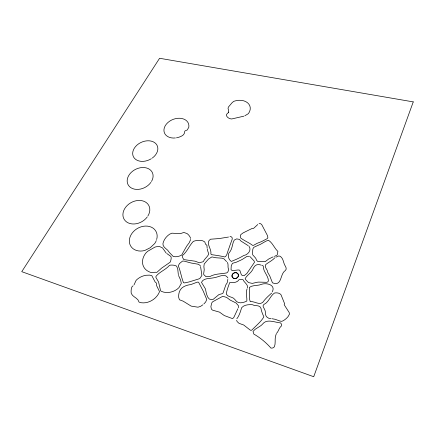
<?xml version="1.0" encoding="UTF-8"?>
<svg xmlns="http://www.w3.org/2000/svg" width="435" height="435" viewBox="0 0 435 435"><rect width="100%" height="100%" fill="white"/><g stroke="black" fill="none" stroke-linecap="round" stroke-linejoin="round"><path stroke-width="0.65" d="M227.831 279.346L227.152 282.897L225.868 284.805L223.057 292.989L222.236 293.668L218.93 294.587L213.074 299.438L211.693 299.612L209.262 299.024L207.685 297.056L206.446 293.766L205.407 288.845L201.481 282.358C203.488 277.807 209.724 278.759 213.906 277.764C218.408 277.274 225.14 272.522 227.924 278.03M276.225 334.009C274.224 338.06 276.013 342.807 274.393 346.825L272.875 347.951L271.005 348.141C266.035 342.497 260.304 337.794 253.839 334.075L253.018 331.443L255.111 329.338L260.358 325.989A9.722 8.966 -23.4 0 0 262.599 324.037C266.824 318.436 274.833 322.455 280.537 322.895L281.603 324.298L281.478 325.913C278.873 327.876 278.726 331.209 276.508 333.4M238.369 307.784L238.445 305.762L236.096 303.016L230.18 300.079L226.651 297.415L222.774 296.278L212.661 301.787L211.796 302.869L210.883 306.572L211.415 309.149L212.546 310.15L219.506 312.129L224.27 315.544L232.48 318.61L233.704 317.675L237.88 308.725M247.493 287.997C248.456 284.544 244.095 282.614 243.013 279.656L239.136 279.602C237.053 282.929 233.051 282.685 229.68 282.581C228.446 286.241 226.727 290.21 226.298 294.103C228.081 297.583 233.057 296.431 234.998 299.682C237.766 304.234 242.904 303.054 246.857 301.031C247.2 297.023 245.307 292.771 247.042 288.932M190.688 239.473L189.203 242.779L186.756 246.041A57.545 45.452 -30.3 0 1 185.419 248.32L181.618 255.144L179.318 256.106A14.823 12.185 -28 0 1 175.691 256.753L173.25 256.514C171.368 254.339 169.215 252.73 167.736 250.255C165.746 248.45 162.489 246.455 162.962 243.464A14.823 12.185 -28 0 1 169.617 234.188L171.999 233.182L180.248 233.698L183.815 232.448L187.045 233.562A14.823 12.185 -28 0 1 190.66 238.429M272.25 291.901C276.056 285.028 266.731 282.478 261.636 284.272C257.748 286.056 252.817 284.794 249.38 287.394C249.935 292.032 248.439 297.301 250.255 301.662C254.486 300.976 258.945 305.37 262.691 302.466C265.171 298.878 268.46 295.952 271.685 293.076M134.04 284.838L136.046 280.472L136.911 279.553A15.557 12.941 -35.8 0 1 145.97 275.279L149.58 275.132L151.804 275.632L155.099 281.929L156.404 283.06L156.633 285.686L159.476 291.51L159.112 292.663A15.557 12.941 -35.8 0 1 141.272 302.744L139.048 302.108C138.025 297.796 132.941 297.322 131.294 293.543A15.557 12.941 -35.8 0 1 131.587 287.829L132.055 286.714L133.137 285.757M236.83 318.795C239.359 315.663 240.435 311.52 241.648 307.708C244.318 304.636 248.7 304.516 252.43 304.707C255.073 306.555 259.641 304.375 260.967 308.295C261.381 311.346 262.648 314.092 263.871 316.843C260.929 321.982 255.785 325.842 251.734 330.214L250.408 330.236L243.698 324.999L239 323.319L237.118 321.568L236.624 320.296M203.857 303.945L205.652 302.01L206.766 299.503L203.199 291.026L198.92 282.853L198.202 282.087L197.088 282.217L192.917 283.778A10.391 8.863 -29.8 0 1 190.062 284.669C185.761 285.3 181.02 287.165 179.47 291.548A15.758 13.692 -31.7 0 0 178.709 297.458L179.432 299.775L183.135 301.156L191.155 306.109L197.974 307.197L200.644 306.327L202.851 304.815M257.776 224.525L253.583 228.38L252.077 228.467L243.143 232.877L240.838 234.585L240.343 235.743L240.675 238.021C244.378 240.843 248.885 242.507 252.615 245.356L253.567 245.324L257.031 243.377L261.669 241.539L267.389 238.549L267.884 237.51L267.433 235.509L261.685 224.503L260.543 223.682L259.07 223.498M274.784 257.846C272.196 260.717 268.542 262.24 265.665 264.61C264.056 267.443 267.726 269.428 267.617 272.174L269.792 276.007L272.468 282.832C282.375 286.741 279.678 274.023 285.295 270.575C287.693 268.411 284.735 265.905 284.131 263.653C283.18 260.918 282.755 257.694 279.944 256.193L278.656 255.976L275.888 257.205M244.807 115.808L248.396 113.649A12.968 9.434 -16 0 0 247.613 102.829A12.968 9.434 -16 0 0 233.796 101.317L232.192 102.595L228.304 107.179L228.049 108.663L228.658 110.169L228.538 112.219L228.826 112.159L226.57 114.323L226.423 115.427C227.054 117.602 229.539 118.88 231.692 118.967L243.856 116.178M273.098 256.878L268.721 258.988L265.192 261.669L257.955 261.571L256.666 260.451L255.726 258.216L252.746 254.867L252.463 253.393L252.806 249.434A4.361 3.752 -17.1 0 1 254.002 247.221L258.107 245.324A63.271 51.102 -18.1 0 0 260.391 244.35L265.872 241.197L268.46 240.24C272.75 242.975 274.295 248.167 277.9 251.43L277.198 255.04L274.431 256.427M228.522 237.042L219.262 238.554L210.475 239.223C205.059 242.844 211.861 248.869 210.866 253.861L211.301 254.622C215.738 255.247 220.376 255.856 224.775 256.971L225.727 256.405L226.842 254.535L227.994 250.951A19.765 17.036 -19.1 0 1 228.712 248.885A16.612 13.985 -23.7 0 0 229.359 246.977L232.252 239.076L232.17 237.766L231.355 236.809L229.946 236.439M271.07 318.556C267.226 318.882 264.85 315.554 265.35 311.966A8.395 7.705 -22.1 0 0 264.643 309.53L263.349 306.969A2.126 1.947 -18.9 0 1 264.029 304.391C269.058 301.988 270.037 295.952 274.507 293.016C276.752 292.63 279.515 292.837 281.01 294.767L284.626 303.722L284.191 304.331L284.359 304.995L289.188 312.542L289.498 314.065L288.177 316.441A16.318 14.997 -16.1 0 1 283.011 320.829L281.733 321.329L280.211 321.106L275.132 319.301L272.076 318.735M260.875 265.013C256.558 263.213 253.888 266.22 252.523 269.961C250.538 273.256 246.998 275.311 245.171 278.525L245.568 279.542L248.483 282.571L252.284 283.397L256.906 282.337A7.727 6.938 -19.2 0 1 259.206 282.114L266.688 282.331L267.835 281.864L268.417 280.923C268.368 275.491 262.963 271.636 263.267 265.992L261.745 265.209M249.451 256.258L247.053 256.351L242.589 259.222A66.968 61.716 -17.3 0 0 241.11 260.01L236.417 262.174L232.42 263.322L231.257 265.818L231.018 269.586L232.208 270.652L238.239 269.95L239.75 270.189L241.333 274.692L242.186 275.437L244.16 275.654L246.879 273.484L254.486 262.294L254.083 260.973L250.081 256.677M248.14 245.623L241.006 241.082L239.397 239.375L236.667 238.891L234.242 240.087C232.208 243.6 232.551 247.885 230.273 251.278C227.097 254.116 227.935 259.135 231.284 261.446C235.596 259.646 239.777 257.988 243.741 255.497C248.064 254.948 251.974 249.88 248.912 246.079M166.85 253.551L170.243 255.981L171.064 256.829L171.183 257.884A15.035 12.349 -31.5 0 1 170.58 261.19L170.074 262.251L161.559 268.161L156.904 272.337C154.213 271.864 151.44 273.387 148.868 271.647A15.035 12.349 -31.5 0 1 145.801 253.121L147.519 251.386L154.925 247.107A15.035 12.349 -31.5 0 1 158.476 246.509L159.689 246.569L162.527 247.923L166.148 253.045M226.586 261.625L223.976 258.874L222.16 258.194L215.727 257.743L211.943 256.911L208.561 258.961L204.232 263.953L203.879 266.535L204.222 269.782L203.672 273.718L203.83 274.692L206.021 276.698L209.811 276.589C214.863 273.653 221.143 274.001 226.793 272.886L227.913 271.875L228.728 269.357C227.217 267.324 228.886 264.453 227.287 262.37M200.377 265.714L198.436 264.262L191.085 263.006L184.054 261.087L182.537 261.076L179.486 263.539L178.306 265.812C180.612 271.375 181.324 277.28 183.499 282.728L184.663 282.902L189.078 281.94L199.203 278.802L200.143 278.15L201.889 275.393L200.568 266.524M178.513 275.399L180.601 280.042L181.319 283.386L178.959 287.638L177.007 289.335A15.415 12.985 -32.5 0 1 161.537 291.412L160.591 290.808L158.563 281.972L155.953 277.525L155.937 276.432C159.455 271.799 165.659 269.879 169.471 265.339L170.678 265.111A15.415 12.985 -32.5 0 1 174.245 265.301L176.409 265.986L177.018 267.025L177.752 269.221L178.345 274.692M207.147 248.178L206.908 245.302L205.478 244.111L204.82 241.985L202.797 240.821A15.056 12.653 -26.6 0 0 193.336 241.36C189.307 245.579 187.229 251.588 182.537 255.481L182.646 257.623L183.766 259.586L195.201 261.217L199.279 262.778L203.297 261.691C204.466 258.635 207.767 256.884 208.756 253.866L207.832 251.359A110.588 88.544 -37.9 0 0 207.277 249.016M175.397 137.966A12.903 9.369 -21.3 0 1 163.99 129.326A12.903 9.369 -21.3 0 1 177.839 118.293A12.903 9.369 -21.3 0 1 188.806 127.281L187.235 129.994L185.141 130.832L184.701 131.424C184.75 133.431 183.434 135.312 181.591 136.068A12.903 9.369 -21.3 0 1 176.458 137.819M151.391 158.672A13.132 9.619 -24.6 0 1 132.67 153.62A13.132 9.619 -24.6 0 1 151.097 141.081A13.132 9.619 -24.6 0 1 152.304 158.052M150.907 182.357A13.572 10.201 -26.5 0 1 128.657 185.625A13.572 10.201 -26.5 0 1 140.255 167.769A13.572 10.201 -26.5 0 1 151.478 181.477M156.649 239.533A14.621 11.674 -30.6 0 0 145.279 226.075A14.621 11.674 -30.6 0 0 129.336 240.783A14.621 11.674 -30.6 0 0 144.784 250.484L150.238 247.727L154.642 243.611A14.621 11.674 -30.6 0 0 156.285 240.582M147.253 216.945A14.137 10.962 -29 0 1 124.231 219.457A14.137 10.962 -29 0 1 137.009 200.589A14.137 10.962 -29 0 1 147.884 216.016M237.483 273.397A3.29 2.882 -22.9 0 1 235.933 278.373A3.29 2.882 -22.9 0 1 231.985 275.17A3.29 2.882 -22.9 0 1 237.292 273.245M237.689 273.425A3.29 2.882 -22.8 0 1 236.085 278.389A3.29 2.882 -22.8 0 1 232.17 275.148A3.29 2.882 -22.8 0 1 237.499 273.267M413.25 101.888L313.717 376.726L21.75 271.668L159.585 58.274L413.25 101.888"/></g></svg>
